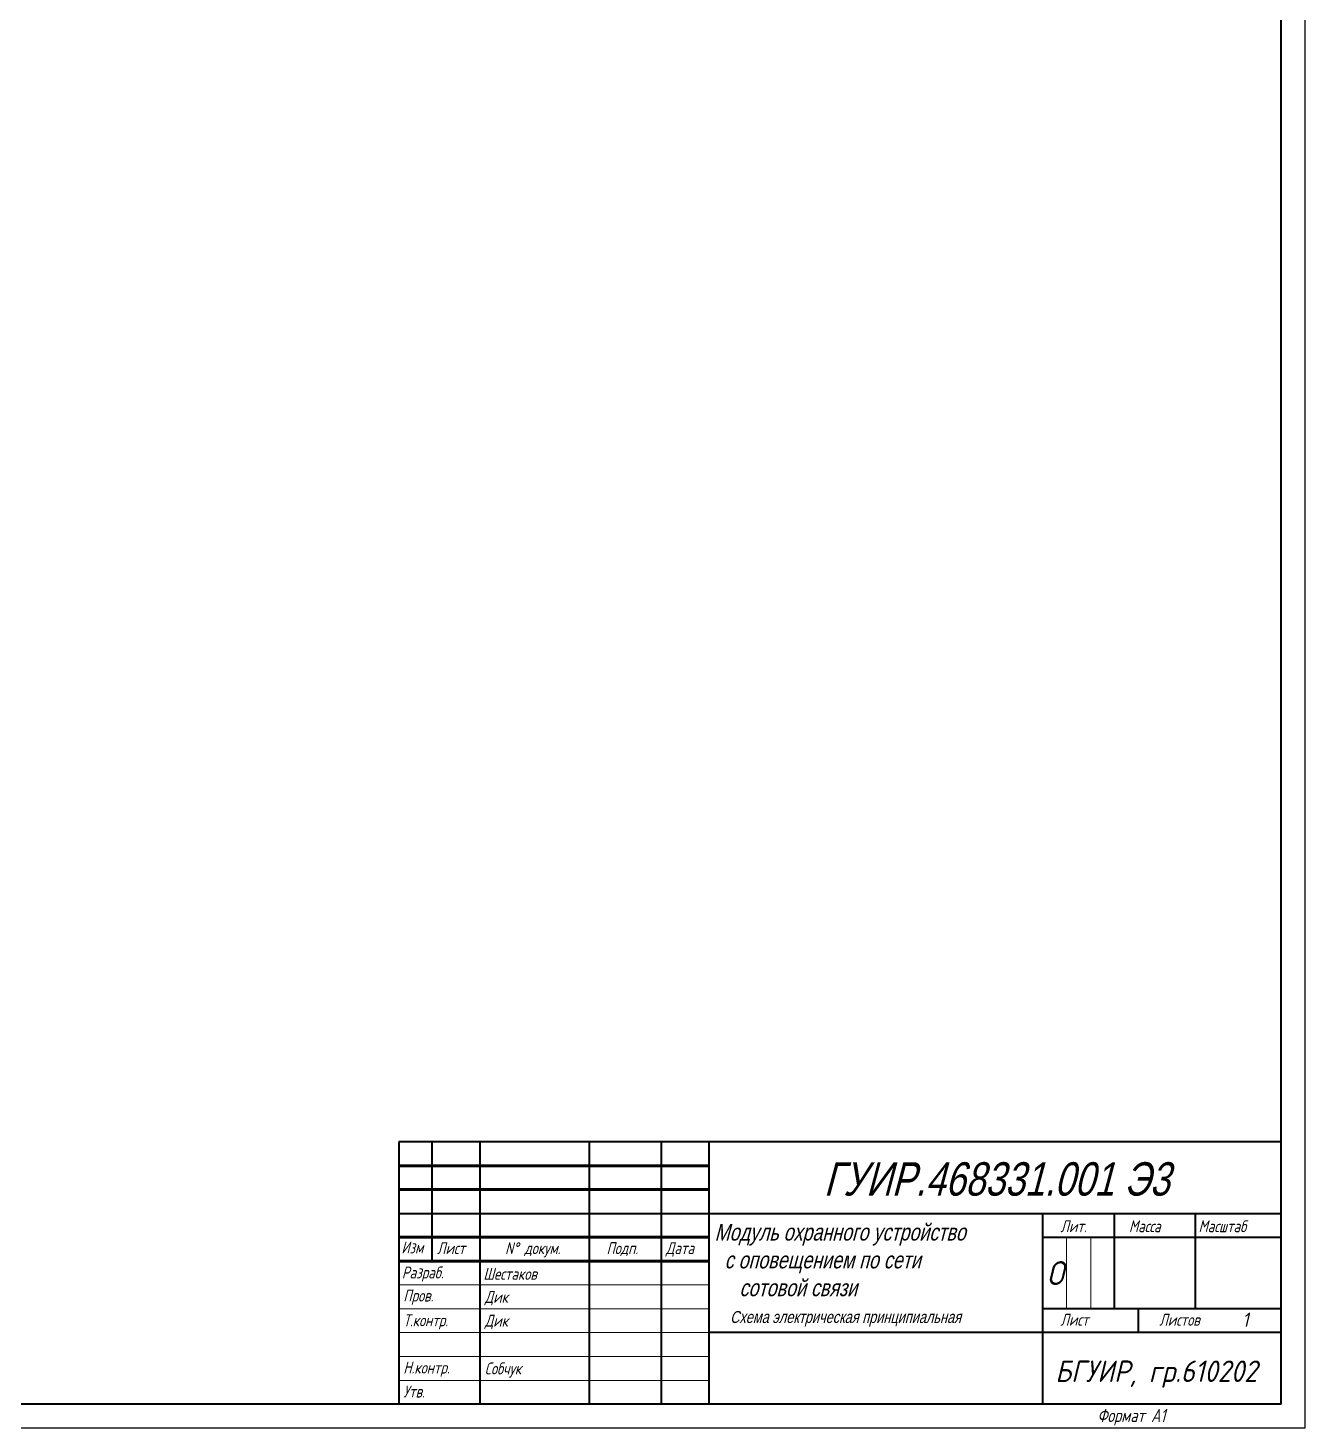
# Model space of a CAD drawing. Header units: millimetres. Extents: x 0 to 8800, y -367 to 2333.
# Drawn here: x 5280.3 to 5548, y 675.6 to 969.2 of the extents above; entities that cross this region are included whole.
import ezdxf

# ---------------------------------------------------------------- set-up
doc = ezdxf.new("R2010")
doc.units = ezdxf.units.MM
doc.header["$LTSCALE"] = 0.5
doc.linetypes.add('осевая2', pattern=[28.575, 19.05, -3.175, 3.175, -3.175])
doc.layers.get('0').update_dxf_attribs({"lineweight": 60})
doc.layers.add('1-оси', color=1, linetype='осевая2')
doc.layers.add('KONTUR', color=7, linetype='Continuous')
for name, color, linetype, lineweight in [('Основная', 7, 'Continuous', 40), ('текст', 7, 'Continuous', 30), ('тонкая', 7, 'Continuous', 20)]:
    doc.layers.add(name, color=color, linetype=linetype, lineweight=lineweight)
doc.styles.add('ESKD', font='standarteskd.shx', dxfattribs={"width": 0.8, "oblique": 15})
doc.styles.get("Standard").update_dxf_attribs({"font": 'isocpeui.ttf', "width": 0.9})
doc.styles.add('стиль1', font='romans.shx', dxfattribs={"width": 0.75, "oblique": 15, "height": 3.5})

msp = doc.modelspace()

# ---------------------------------------------------------------- linework, layer by layer
for p, q in [((5423.03, 730.63), (5358.03, 730.63)), ((5423.03, 725.63), (5358.03, 725.63)), ((5423.03, 715.63), (5358.03, 715.63)), ((5423.03, 710.63), (5358.03, 710.63)), ((5493.03, 680.63), (5493.03, 680.63))]:
    msp.add_line(p, q)
at = {"layer": 'KONTUR'}
for p, q in [((5548.03, 1269.63), (5548.03, 675.63)), ((5548.03, 675.63), (4707.03, 675.63))]:
    msp.add_line(p, q, dxfattribs=at)
at = {"layer": 'Основная'}
for p, q in [((5543.03, 680.63), (5543.03, 1264.63)), ((5358.03, 735.63), (5358.03, 680.63)), ((5543.03, 735.63), (5358.03, 735.63)), ((5365.03, 710.63), (5365.03, 735.63)), ((5375.03, 735.63), (5375.03, 680.63)), ((5398.03, 680.63), (5398.03, 735.63)), ((5413.03, 735.63), (5413.03, 680.63)), ((5423.03, 735.63), (5423.03, 680.63)), ((5358.03, 720.63), (5543.03, 720.63)), ((5493.03, 720.63), (5493.03, 680.63)), ((5508.03, 720.63), (5508.03, 700.63)), ((5525.03, 720.63), (5525.03, 700.63)), ((5493.03, 715.63), (5543.03, 715.63)), ((5543.03, 700.63), (5493.03, 700.63)), ((5513.03, 700.63), (5513.03, 695.63)), ((5543.03, 695.63), (5423.03, 695.63)), ((5543.03, 680.63), (4715.03, 680.63))]:
    msp.add_line(p, q, dxfattribs=at)
at = {"layer": 'тонкая'}
for p, q in [((5498.02, 715.43), (5498.02, 700.63)), ((5503.1, 715.43), (5503.1, 700.63)), ((5358.03, 705.63), (5423.03, 705.63)), ((5423.03, 700.63), (5358.03, 700.63)), ((5423.03, 695.63), (5358.03, 695.63))]:
    msp.add_line(p, q, dxfattribs=at)
for points in [[(5358.03, 690.63), (5423.03, 690.63)], [(5358.03, 685.63), (5423.03, 685.63)]]:
    msp.add_lwpolyline(points, dxfattribs=at)

# ---------------------------------------------------------------- texts
at = {"style": 'ESKD'}
for s, insert, char_height, width, attachment_point in [('ГУИР.468331.001 Э3', (5483.38, 727.82), 7, 120, 5), ('\\pxt1;{\\H0.7x;Модуль охранного устройство\\P  с оповещением по сети \\P     сотовой связи}', (5424.26, 718.45), 5, 105.9279, 1), ('\\pxt1; Схема электрическая принципиальная', (5426.76, 700.16), 2.5, 112.73, 1)]:
    msp.add_mtext(s, dxfattribs=dict(at, insert=insert, char_height=char_height, width=width, attachment_point=attachment_point))
at = {"color": 0, "attachment_point": 1}
for s, insert, char_height in [('О', (5493.91, 710.62), 5), ('1', (5534.88, 699.85), 3)]:
    msp.add_mtext_dynamic_manual_height_columns(s, width=0.6173, gutter_width=50, heights=[0], dxfattribs=dict(at, insert=insert, char_height=char_height))
at = {"layer": '1-оси', "color": 0, "insert": (5495.68, 689.79), "char_height": 4.5, "attachment_point": 1}
msp.add_mtext_dynamic_manual_height_columns('БГУИР, гр.610202', width=55.323, gutter_width=50, heights=[0], dxfattribs=at)
at = {"layer": 'текст', "style": 'стиль1', "oblique": 15, "width": 0.75}
for s, height, p in [('Лит.', 2.5, (5496.75, 716.7)), ('Масса', 2.5, (5511.12, 716.7)), ('Масштаб', 2.5, (5525.71, 716.7)), ('Изм', 2.5, (5358.58, 712.25)), ('Лист', 2.5, (5366.05, 712.1)), ('N%%d докум. ', 2.5, (5380.33, 712.1)), ('Подп.', 2.5, (5401.59, 712.1)), ('Дата', 2.5, (5414.04, 712.1)), ('Разраб.', 2.5, (5358.69, 707)), ('Шестаков', 2.5, (5375.77, 706.71)), ('Пров.', 2.5, (5358.99, 702.16)), ('Дик', 2.5, (5376.07, 701.88)), ('Т.контр.', 2.5, (5358.99, 696.97)), ('Дик', 2.5, (5376.07, 696.88)), ('Лист', 2.5, (5496.75, 697.09)), ('Листов', 2.5, (5517.47, 697.09)), ('Н.контр.', 2.5, (5358.99, 687.05)), ('Собчук', 2.5, (5376.07, 686.88)), ('Утв.', 2.5, (5358.99, 682.03)), ('Формат А1', 2.75, (5504.49, 676.88))]:
    msp.add_text(s, height=height, dxfattribs=at).set_placement(p)

doc.saveas('drawing.dxf')
